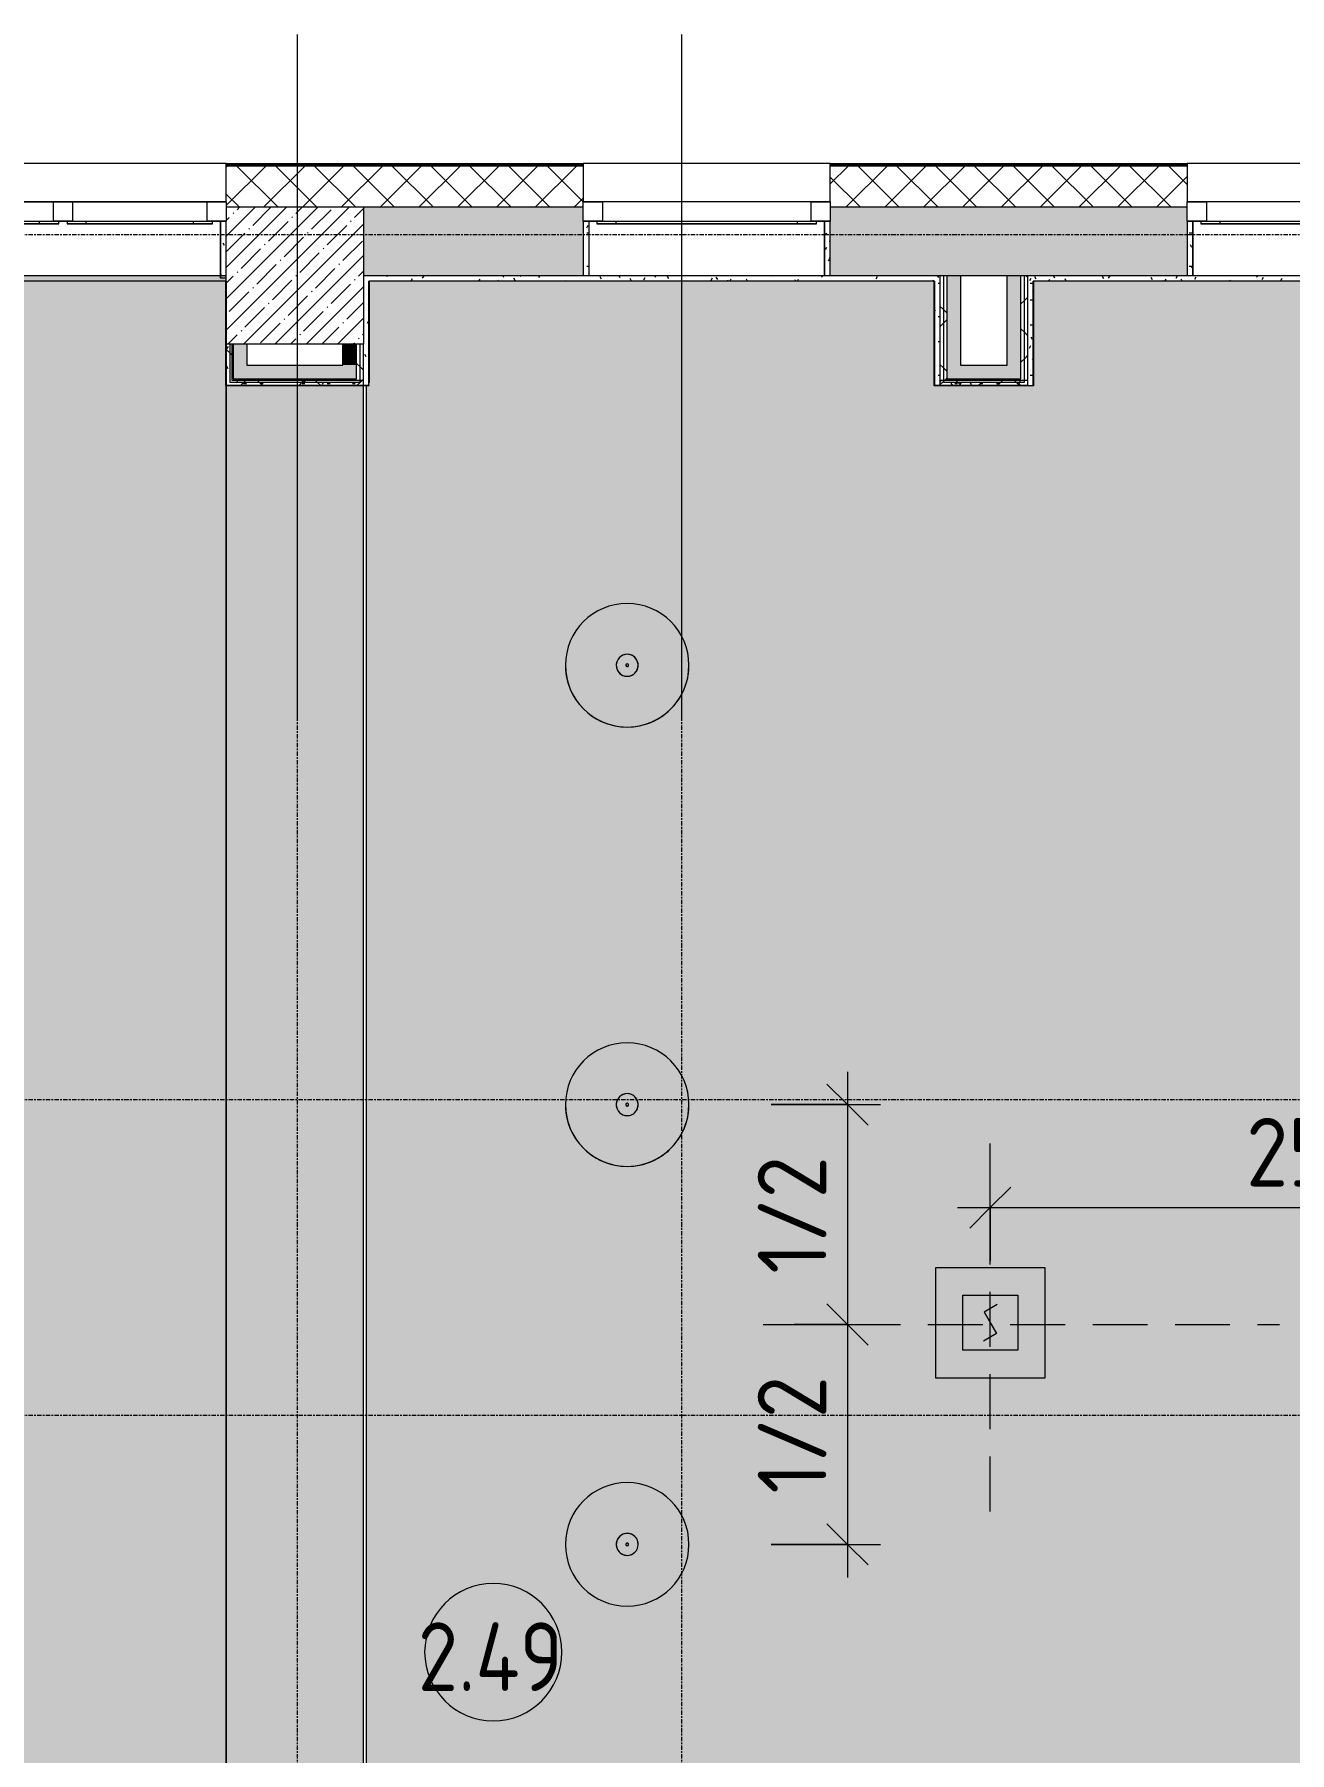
# Model space of a CAD drawing. Header units: millimetres. Extents: x 81548 to 272142, y -8553 to 29000.
# Drawn here: x 104851 to 109424, y 15771 to 22028 of the extents above; entities that cross this region are included whole.
import ezdxf

# ---------------------------------------------------------------- set-up
doc = ezdxf.new("R2010")
doc.units = ezdxf.units.MM
doc.linetypes.add('ADSK_Штрих_ш2 п1', pattern=[300, 200, -100])
doc.linetypes.add('Осевая', pattern=[31.75, 6.35, -4.7625, 15.875, -4.7625])
for name, color, linetype, lineweight in [('A-ANNO-DIMS', 7, 'Continuous', 9), ('A-ANNO-DIMS-100', 7, 'Continuous', 9), ('A-AREA-IDEN', 7, 'Continuous', 9), ('A-DETL', 7, 'Continuous', 9), ('A-DETL-1', 7, 'ADSK_Штрих_ш2 п1', 9), ('A-GLAZ', 7, 'Continuous', 9), ('A-GLAZ-1', 7, 'Continuous', 13), ('A-WALL', 7, 'Continuous', 9), ('I-WALL', 7, 'Continuous', 9), ('S-COLS', 7, 'Continuous', 9), ('Оси', 7, 'Continuous', 9), ('Оси-2', 7, 'Осевая', 9)]:
    doc.layers.add(name, color=color, linetype=linetype, lineweight=lineweight)
for name, color, linetype, lineweight, true_color in [('A-CLNG-1', 7, 'Continuous', 9, 0xeaeaea), ('A-WALL-1', 7, 'Continuous', 9, 0x3c3c3c), ('A-WALL-2', 7, 'Continuous', 9, 0x535353), ('A-WALL-FNSH-1', 7, 'Continuous', 9, 0x3c3c3c), ('E-LITE-EQPM-1', 7, 'Continuous', 9, 0xff8080), ('S-COLS-1', 9, 'Continuous', 9, 0x808080), ('S-COLS-2', 7, 'Continuous', 9, 0x3c3c3c)]:
    doc.layers.add(name, color=color, linetype=linetype, lineweight=lineweight, true_color=true_color)
doc.layers.add('A-CLNG-PATT-1', color=7, linetype='Continuous', lineweight=9, transparency=1)
doc.styles.add('GOST Common_1', font='GOST_Common.ttf', dxfattribs={"width": 0.9, "height": 250})
doc.styles.add('ISOCPEUR', font='isocpeur.ttf', dxfattribs={"width": 0.9, "height": 250})
doc.dimstyles.new('ISO-2_5_0_9К_БОЛЬШОЙ', dxfattribs={"dimscale": 304.8, "dimtxt": 248.995294, "dimasz": 0.492126, "dimexe": 0.393701, "dimexo": 0.984252, "dimgap": 0, "dimtad": 1, "dimdec": 0, "dimrnd": 10, "dimzin": 0, "dimdsep": 46, "dimtxsty": 'ISOCPEUR', "dimblk1": 'OBLIQUE', "dimblk2": 'OBLIQUE', "dimsah": 1, "dimcen": 0.09, "dimdle": 0.393701, "dimazin": 0, "dimtfac": 1, "dimtdec": 4, "dimtix": 1, "dimtmove": 0, "dimatfit": 3, "dimfxl": 1, "dimtvp": 1, "dimtolj": 1, "dimtzin": 0, "dimarcsym": 2})
pattern_1 = [(0, (0, 0), (121.92, 30.48), [10.058, -81.382, 10.058, -81.382, -487.68]), (0, (0, 0), (121.92, 30.48), [-182.88, 10.058, -172.822, 10.058, -81.382, -213.36]), (0, (0, 0), (121.92, 30.48), [-457.2, 10.058, -50.902, 10.058, -142.342]), (120, (45.72, 15.24), (-87.356454, 90.345817), [10.058, -81.382, 10.058, -81.382, -487.68]), (120, (45.72, 15.24), (-87.356454, 90.345817), [-182.88, 10.058, -172.822, 10.058, -81.382, -213.36]), (120, (45.72, 15.24), (-87.356454, 90.345817), [-457.2, 10.058, -50.902, 10.058, -142.342]), (240, (60.96, 76.2), (-34.563546, -120.825817), [10.058, -81.382, 10.058, -81.382, -487.68]), (240, (60.96, 76.2), (-34.563546, -120.825817), [-182.88, 10.058, -172.822, 10.058, -81.382, -213.36]), (240, (60.96, 76.2), (-34.563546, -120.825817), [-457.2, 10.058, -50.902, 10.058, -142.342])]
pattern_2 = [(45, (0, 0), (-106.06602, 106.06602), []), (135, (0, 0), (-106.06602, -106.06602), [])]

# ---------------------------------------------------------------- blocks, each defined once
blk = doc.blocks.new('120_Окно_СКБ_2Ст_Фрамуга сверху - 120_Окно_СКБ_2Ст_2300х2500_h_ ДОО-23103760-Сводный план потолков 2 этажа в осях 23-33')
at = {"layer": 'A-GLAZ'}
for p, q in [((1150, -57), (-1150, -57)), ((-1080, -57), (1080, -57)), ((-1150, -127), (1150, -127)), ((-1080, -127), (1080, -127))]:
    blk.add_line(p, q, dxfattribs=at)
at = {"layer": 'A-GLAZ-1'}
for p, q in [((-1150, -127), (-1150, -57)), ((-1150, -57), (-1080, -57)), ((-1080, -57), (-1080, -127)), ((520, -127), (520, -57)), ((520, -57), (590, -57)), ((590, -57), (590, -127)), ((1080, -127), (1080, -57)), ((1080, -57), (1150, -57)), ((1150, -57), (1150, -127)), ((-1080, -127), (-1150, -127)), ((-1100, -127), (-1100, -137)), ((-1100, -137), (540, -137)), ((540, -137), (-1100, -137)), ((-1030, -137), (-1030, -127)), ((470, -137), (470, -127)), ((590, -127), (520, -127)), ((540, -137), (540, -127)), ((570, -127), (570, -137)), ((570, -137), (1100, -137)), ((1100, -137), (570, -137)), ((640, -137), (640, -127)), ((1030, -137), (1030, -127)), ((1150, -127), (1080, -127)), ((1100, -137), (1100, -127))]:
    blk.add_line(p, q, dxfattribs=at)
blk = doc.blocks.new('120_Окно_СКБ_1Ст - 120_Окно_СКБ_1Ст 900х2500_h_ с форточкой-22877787-Сводный план потолков 2 этажа в осях 23-33')
at = {"layer": 'A-GLAZ'}
for p, q in [((450, -57), (-450, -57)), ((-450, -127), (450, -127))]:
    blk.add_line(p, q, dxfattribs=at)
at = {"layer": 'A-GLAZ-1'}
for p, q in [((-450, -127), (-450, -57)), ((-450, -57), (-380, -57)), ((-380, -57), (-380, -127)), ((380, -127), (380, -57)), ((380, -57), (450, -57)), ((450, -57), (450, -127)), ((-380, -127), (-450, -127)), ((-400, -127), (-400, -137)), ((-400, -137), (400, -137)), ((400, -137), (-400, -137)), ((-330, -137), (-330, -127)), ((330, -137), (330, -127)), ((450, -127), (380, -127)), ((400, -137), (400, -127))]:
    blk.add_line(p, q, dxfattribs=at)
blk = doc.blocks.new('BSC_Колонна _Прямоугольная - 500х500-23282986-Сводный план потолков 2 этажа в осях 23-33')
at = {"layer": 'S-COLS-1'}
h = blk.add_hatch(dxfattribs=at)
h.set_pattern_fill('FP_14', color=256, style=0, pattern_type=2)
h.set_pattern_definition([(45, (-105800, -21150), (-57.024626, 57.024626), []), (45, (-105742.975, -21150), (-57.024626, 57.024626), [100.806, -20.161, 3.353, -16.808])])
h.paths.add_polyline_path([(-249.8, -250), (250, -250), (250, 250), (-249.8, 250), (-250, -250)])
at = {"layer": 'S-COLS-2'}
for p, q in [((-250, -250), (-250, 198)), ((-249.8, 250), (250, 250)), ((250, 250), (250, -250)), ((250, -250), (-250, -250))]:
    blk.add_line(p, q, dxfattribs=at)
blk = doc.blocks.new('Освещение амфитеатр - 450мм-V18-Сводный план потолков 2 этажа в осях 23-33')
at = {"layer": 'E-LITE-EQPM-1'}
for radius, start, end in [(225, 360, 180), (225, 0, 180), (225, 180, 360), (40, 0, 180), (40, 165, 180), (40, 180, 360), (40, 180, 255), (40, 135, 165), (40, 360, 135), (5, 0, 180), (5, 135, 180), (5, 180, 300), (5, 120, 135), (5, 45, 120), (5, 30, 45), (5, 15, 30), (5, 360, 15), (40, 300, 360), (225, 180, 360), (40, 255, 285), (5, 180, 360), (5, 300, 330), (5, 330, 360), (40, 285, 300)]:
    blk.add_arc((0, 0), radius, start, end, dxfattribs=at)
blk = doc.blocks.new('Освещение амфитеатр - 450мм-V19-Сводный план потолков 2 этажа в осях 23-33')
at = {"layer": 'E-LITE-EQPM-1'}
for radius, start, end in [(225, 360, 180), (225, 0, 180), (225, 180, 360), (40, 0, 180), (40, 120, 180), (40, 180, 360), (40, 180, 300), (40, 105, 120), (40, 75, 105), (5, 0, 180), (5, 135, 180), (5, 180, 300), (5, 120, 135), (5, 45, 120), (5, 30, 45), (5, 15, 30), (5, 360, 15), (40, 15, 75), (40, 300, 360), (40, 360, 15), (225, 180, 360), (5, 180, 360), (5, 300, 330), (5, 330, 360)]:
    blk.add_arc((0, 0), radius, start, end, dxfattribs=at)
blk = doc.blocks.new('Освещение амфитеатр - 450мм-33264552-Сводный план потолков 2 этажа в осях 23-33')
at = {"layer": 'E-LITE-EQPM-1'}
for radius, start, end in [(225, 0, 180), (225, 0, 180), (225, 180, 360), (225, 180, 0), (40, 135, 180), (40, 135, 180), (40, 180, 225), (40, 180, 195), (40, 0, 134.47735), (40, 90, 134.47735), (40, 225.52265, 0), (5, 60, 180), (5, 0, 180), (5, 180, 300), (5, 180, 0), (40, 60, 90), (5, 45, 60), (5, 30, 45), (5, 0, 30), (5, 345, 360), (40, 45, 60), (40, 15, 45), (40, 0, 15), (40, 195, 210), (40, 210, 225), (40, 225.52265, 255), (40, 255, 285), (5, 300, 315), (5, 315, 330), (5, 330, 345), (40, 285, 300), (40, 300, 330), (40, 330, 345), (40, 345, 360)]:
    blk.add_arc((0, 0), radius, start, end, dxfattribs=at)
blk = doc.blocks.new('Марка_Помещения - Номер-25198446-Сводный план потолков 2 этажа в осях 23-33')
at = {"layer": 'A-AREA-IDEN'}
for start, end in [(360, 180), (180, 360)]:
    blk.add_arc((0, 0), 2.5, start, end, dxfattribs=at)
blk = doc.blocks.new('DIMBLOCK155-Сводный план потолков 2 этажа в осях 23-33')
at = {"layer": 'A-ANNO-DIMS-100'}
for p, q in [((107812.8, 18250.7), (107812.8, 17330)), ((107535.6, 18130.7), (107932.8, 18130.7)), ((107812.8, 18130.7), (107535.6, 18130.7)), ((107618.9, 17330), (107932.8, 17330)), ((107812.8, 17330), (107618.9, 17330))]:
    blk.add_line(p, q, dxfattribs=at)
at = {"layer": 'A-ANNO-DIMS-100', "lineweight": 20}
for p, q in [((107812.8, 18130.7), (107737.8, 18205.7)), ((107812.8, 18130.7), (107887.8, 18055.7)), ((107812.8, 17330), (107737.8, 17405)), ((107812.8, 17330), (107887.8, 17255))]:
    blk.add_line(p, q, dxfattribs=at)
at = {"layer": 'A-ANNO-DIMS-100', "color": 0, "insert": (107486.2, 17514.9), "char_height": 250, "width": 517.144, "attachment_point": 1, "rotation": 90, "line_spacing_factor": 1.149209, "style": 'ISOCPEUR'}
blk.add_mtext('1/2', dxfattribs=at)
blk = doc.blocks.new('_Oblique')
at = {"color": 0, "linetype": 'ByBlock', "lineweight": -2}
blk.add_line((-0.5, -0.5), (0.5, 0.5), dxfattribs=at)
blk = doc.blocks.new('DIMBLOCK156-Сводный план потолков 2 этажа в осях 23-33')
at = {"layer": 'A-ANNO-DIMS-100', "lineweight": 20}
for p, q in [((107812.8, 17330), (107737.8, 17405)), ((107812.8, 17330), (107887.8, 17255)), ((107812.8, 16529.3), (107737.8, 16604.3)), ((107812.8, 16529.3), (107887.8, 16454.3))]:
    blk.add_line(p, q, dxfattribs=at)
at = {"layer": 'A-ANNO-DIMS-100'}
for p, q in [((107618.9, 17330), (107932.8, 17330)), ((107812.8, 17330), (107618.9, 17330)), ((107812.8, 17330), (107812.8, 16409.3)), ((107535.6, 16529.3), (107932.8, 16529.3)), ((107812.8, 16529.3), (107535.6, 16529.3))]:
    blk.add_line(p, q, dxfattribs=at)
at = {"layer": 'A-ANNO-DIMS-100', "color": 0, "insert": (107486.2, 16714.2), "char_height": 250, "width": 517.144, "attachment_point": 1, "rotation": 90, "line_spacing_factor": 1.149209, "style": 'ISOCPEUR'}
blk.add_mtext('1/2', dxfattribs=at)
blk = doc.blocks.new('DIMBLOCK157-Сводный план потолков 2 этажа в осях 23-33')
at = {"layer": 'A-ANNO-DIMS-100'}
for p, q in [((108333.3, 17561.7), (108333.3, 17875.7)), ((110829, 17561.7), (110829, 17875.7)), ((108213.3, 17755.7), (110949, 17755.7)), ((108333.3, 17755.7), (108333.3, 17561.7)), ((110829, 17755.7), (110829, 17561.7))]:
    blk.add_line(p, q, dxfattribs=at)
at = {"layer": 'A-ANNO-DIMS-100', "lineweight": 20}
for p, q in [((108333.3, 17755.7), (108408.3, 17830.7)), ((110829, 17755.7), (110904, 17830.7)), ((108333.3, 17755.7), (108258.3, 17680.7)), ((110829, 17755.7), (110754, 17680.7))]:
    blk.add_line(p, q, dxfattribs=at)
at = {"layer": 'A-ANNO-DIMS-100', "color": 0, "insert": (109265.1, 18082.3), "char_height": 250, "width": 758.478, "attachment_point": 1, "line_spacing_factor": 1.149209, "style": 'ISOCPEUR'}
blk.add_mtext('2500', dxfattribs=at)

msp = doc.modelspace()

# ---------------------------------------------------------------- hatches: boundary and pattern name
at = {"layer": 'A-CLNG-PATT-1'}
h = msp.add_hatch(color=256, dxfattribs=at)
h.paths.add_polyline_path([(105540, 13540), (105550, 13540), (105550, 13557), (105530, 13557), (105530, 13980), (105550, 13980), (105550, 14000), (105530, 14000), (105530, 14011), (105550, 14011), (105550, 21129), (101171, 21129), (101171, 20749), (100820, 20749), (100820.1, 13920), (101121, 13920), (101121, 13540), (105510, 13540)])
h.paths.add_polyline_path([(109839, 13631), (109839, 14011), (110550, 14011), (110550, 20308), (110330, 20308), (110330, 21129), (108491, 21129), (108490, 20749), (108130, 20749), (108130, 21129), (106070, 21129), (106070, 20749), (106060, 20749), (106060, 14011), (109551, 14011), (109551, 13631), (109833, 13631)])
h = msp.add_hatch(color=256, dxfattribs=at)
h.paths.add_polyline_path([(110830, 14000), (110829, 20308), (110550, 20308), (110550.5, 14011), (110824.5, 14011), (110824.5, 14000)])
h.paths.add_polyline_path([(105550, 14011), (106050, 14011), (106050, 20749), (105549, 20749), (105549.8, 14011)])
at = {"layer": 'A-WALL'}
h = msp.add_hatch(dxfattribs=at)
h.set_pattern_fill('FP_1', color=256, style=0, pattern_type=2)
h.set_pattern_definition([(45, (0, 0), (-70.71068, 70.71068), []), (135, (0, 0), (-70.71068, -70.71068), [])])
h.paths.add_polyline_path([(125230, 21400), (125230, 21550), (120150.2, 21550), (120150.2, 21400), (125080, 21400)])
h.paths.add_polyline_path([(119250.2, 21400), (119250.2, 21550), (117900.4, 21550), (117900.4, 21400), (118900.7, 21400)])
h.paths.add_polyline_path([(117000.4, 21400), (117000.4, 21550), (115600.4, 21550), (115600.4, 21400), (116357.4, 21400)])
h.paths.add_polyline_path([(113300.4, 21400), (113300.4, 21550), (112150, 21550), (112150, 21400), (112542.5, 21400)])
h.paths.add_polyline_path([(111250, 21400), (111250, 21550), (109950.4, 21550), (109950.4, 21400), (111050, 21400)])
h.paths.add_polyline_path([(108727.5, 21400), (109050.4, 21400), (109050.4, 21550), (107750.4, 21550), (107750.4, 21400), (108091.7, 21400)])
h.paths.add_polyline_path([(106850.4, 21400), (106850.4, 21550), (105550.2, 21550), (105550.2, 21400), (106184.2, 21400)])
h.paths.add_polyline_path([(103250.2, 21400), (103250.2, 21550), (102050, 21550), (102050, 21400), (102369.3, 21400)])
h.paths.add_polyline_path([(100800, 21400), (101150, 21400), (101150, 21550), (96610, 21550), (96610, 21400), (100580, 21400)])
h.paths.add_polyline_path([(93149.9, 21400), (93310, 21400), (93310, 21550), (93060, 21550), (93060, 21400)])
at = {"layer": 'I-WALL'}
h = msp.add_hatch(dxfattribs=at)
h.set_pattern_fill('FP_2', color=256, style=0, pattern_type=2)
h.set_pattern_definition([(45, (0, 0), (-57.024626, 57.024626), []), (45, (57.025, 0), (-57.024626, 57.024626), [100.806, -20.161, 3.353, -16.808])])
h.paths.add_polyline_path([(121210, 21150), (121210, 21400), (120850, 21400), (120850, 21150)])
h.paths.add_polyline_path([(118180.5, 21150), (119250.2, 21150), (119250.2, 21400), (117900.4, 21400), (117900.4, 21150), (118168, 21150)])
h.paths.add_polyline_path([(117000.4, 21150), (117000.4, 21400), (116100.4, 21400), (116100.4, 21150), (116357.4, 21150)])
h.paths.add_polyline_path([(113300.4, 21150), (113300.4, 21400), (112150, 21400), (112150, 21150), (112542.5, 21150)])
h.paths.add_polyline_path([(111250, 21150), (111250, 21400), (111050, 21400), (111050, 21150)])
h.paths.add_polyline_path([(110350, 21150), (110350, 21400), (109950.4, 21400), (109950.4, 21150), (110330, 21150)])
h.paths.add_polyline_path([(109050.4, 21150), (109050.4, 21400), (107750.4, 21400), (107750.4, 21150), (108727.5, 21150)])
h.paths.add_polyline_path([(106184.2, 21150), (106850.4, 21150), (106850.4, 21400), (106050, 21400), (106050, 21150)])
h.paths.add_polyline_path([(103250.2, 21150), (103250.2, 21400), (102050, 21400), (102050, 21150), (102369.3, 21150)])
h.paths.add_polyline_path([(100560, 21150), (100580, 21150), (100580, 21400), (100560, 21400)])
h.paths.add_polyline_path([(101125, 21150), (101150, 21150), (101150, 21400), (100800, 21400), (100800, 21150), (101097.7, 21150)])
h = msp.add_hatch(dxfattribs=at)
h.set_pattern_fill('FP_20', color=256, style=0, pattern_type=2)
h.set_pattern_definition(pattern_1)
h.paths.add_polyline_path([(105548.4, 21140), (105550, 21140), (105550, 21348), (105530.2, 21348), (105530.2, 21140)])
h = msp.add_hatch(dxfattribs=at)
h.set_pattern_fill('FP_20', color=256, style=0, pattern_type=2)
h.set_pattern_definition(pattern_1)
h.paths.add_polyline_path([(106870.4, 21150), (106870.4, 21348), (106850.4, 21348), (106850.4, 21150)])
h = msp.add_hatch(dxfattribs=at)
h.set_pattern_fill('FP_20', color=256, style=0, pattern_type=2)
h.set_pattern_definition(pattern_1)
h.paths.add_polyline_path([(107750.4, 21150), (107750.4, 21348), (107730.4, 21348), (107730.4, 21150)])
h = msp.add_hatch(dxfattribs=at)
h.set_pattern_fill('FP_20', color=256, style=0, pattern_type=2)
h.set_pattern_definition(pattern_1)
h.paths.add_polyline_path([(109070.4, 21150), (109070.4, 21348), (109050.4, 21348), (109050.4, 21150)])
h = msp.add_hatch(dxfattribs=at)
h.set_pattern_fill('FP_20', color=256, style=0, pattern_type=2)
h.set_pattern_definition(pattern_1)
h.paths.add_polyline_path([(105548.4, 21130), (105550, 21130), (105550, 21150), (101150, 21150), (101150, 21130), (104912.6, 21130)])
h = msp.add_hatch(dxfattribs=at)
h.set_pattern_fill('FP_20', color=256, style=0, pattern_type=2)
h.set_pattern_definition(pattern_1)
h.paths.add_polyline_path([(108091.7, 21130), (108150, 21130), (108150, 21150), (106050, 21150), (106050, 21130), (107455.9, 21130)])
h = msp.add_hatch(dxfattribs=at)
h.set_pattern_fill('FP_30', color=256, style=0, pattern_type=2)
h.set_pattern_definition(pattern_2)
h.paths.add_polyline_path([(108150, 20749), (108162.5, 20749), (108162.5, 21150), (108150, 21150), (108150, 20871.1)])
h = msp.add_hatch(dxfattribs=at)
h.set_pattern_fill('FP_30', color=256, style=0, pattern_type=2)
h.set_pattern_definition(pattern_2)
h.paths.add_polyline_path([(108162.5, 20761.5), (108175, 20761.5), (108175, 21150), (108162.5, 21150), (108162.5, 20871.1)])
for points in [[(108175, 20774), (108225, 20774), (108225, 21150), (108175, 21150), (108175, 20871.1)], [(108445, 20824), (108445, 21150), (108395, 21150), (108395, 20824)], [(105575, 20774), (105625, 20774), (105625, 20900), (105575, 20900), (105575, 20871.1)], [(105975, 20824), (106025, 20824), (106025, 20900), (105975, 20900), (105975, 20871.1)], [(106025, 20774), (106025, 20824), (105625, 20824), (105625, 20774)], [(108445, 20774), (108445, 20824), (108225, 20824), (108225, 20774)]]:
    msp.add_hatch(color=256, dxfattribs=at).paths.add_polyline_path(points)
h = msp.add_hatch(dxfattribs=at)
h.set_pattern_fill('FP_30', color=256, style=0, pattern_type=2)
h.set_pattern_definition(pattern_2)
h.paths.add_polyline_path([(108457.5, 20774), (108457.5, 21150), (108445, 21150), (108445, 20774)])
h = msp.add_hatch(dxfattribs=at)
h.set_pattern_fill('FP_30', color=256, style=0, pattern_type=2)
h.set_pattern_definition(pattern_2)
h.paths.add_polyline_path([(108457.5, 20761.5), (108470, 20761.5), (108470, 21150), (108457.5, 21150), (108457.5, 20774)])
h = msp.add_hatch(dxfattribs=at)
h.set_pattern_fill('FP_20', color=256, style=0, pattern_type=2)
h.set_pattern_definition(pattern_1)
h.paths.add_polyline_path([(110330, 21130), (110330, 21150), (108470, 21150), (108470, 21130), (109999.2, 21130)])
h = msp.add_hatch(dxfattribs=at)
h.set_pattern_fill('FP_20', color=256, style=0, pattern_type=2)
h.set_pattern_definition(pattern_1)
h.paths.add_polyline_path([(106070, 20749), (106070, 21130), (106050, 21130), (106050, 20749)])
h = msp.add_hatch(dxfattribs=at)
h.set_pattern_fill('FP_20', color=256, style=0, pattern_type=2)
h.set_pattern_definition(pattern_1)
h.paths.add_polyline_path([(108150, 20769), (108150, 21130), (108130, 21130), (108130, 20769)])
h = msp.add_hatch(dxfattribs=at)
h.set_pattern_fill('FP_20', color=256, style=0, pattern_type=2)
h.set_pattern_definition(pattern_1)
h.paths.add_polyline_path([(108470, 20749), (108490, 20749), (108490, 21130), (108470, 21130), (108470, 20769)])
h = msp.add_hatch(dxfattribs=at)
h.set_pattern_fill('FP_30', color=256, style=0, pattern_type=2)
h.set_pattern_definition(pattern_2)
h.paths.add_polyline_path([(105550, 20749), (105562.5, 20749), (105562.5, 20900), (105550, 20900), (105550, 20871.1)])
h = msp.add_hatch(dxfattribs=at)
h.set_pattern_fill('FP_20', color=256, style=0, pattern_type=2)
h.set_pattern_definition(pattern_1)
h.paths.add_polyline_path([(105550, 20769), (105570, 20769), (105570, 20900), (105550, 20900), (105550, 20871.1)])
h = msp.add_hatch(dxfattribs=at)
h.set_pattern_fill('FP_30', color=256, style=0, pattern_type=2)
h.set_pattern_definition(pattern_2)
h.paths.add_polyline_path([(105562.5, 20761.5), (105575, 20761.5), (105575, 20900), (105562.5, 20900), (105562.5, 20871.1)])
h = msp.add_hatch(dxfattribs=at)
h.set_pattern_fill('FP_30', color=256, style=0, pattern_type=2)
h.set_pattern_definition(pattern_2)
h.paths.add_polyline_path([(106037.5, 20774), (106037.5, 20900), (106025, 20900), (106025, 20774)])
h = msp.add_hatch(dxfattribs=at)
h.set_pattern_fill('FP_30', color=256, style=0, pattern_type=2)
h.set_pattern_definition(pattern_2)
h.paths.add_polyline_path([(106050, 20761.5), (106050, 20900), (106037.5, 20900), (106037.5, 20761.5)])
h = msp.add_hatch(dxfattribs=at)
h.set_pattern_fill('FP_20', color=256, style=0, pattern_type=2)
h.set_pattern_definition(pattern_1)
h.paths.add_polyline_path([(106050, 20749), (106050, 20769), (105550, 20769), (105550, 20749)])
h = msp.add_hatch(dxfattribs=at)
h.set_pattern_fill('FP_30', color=256, style=0, pattern_type=2)
h.set_pattern_definition(pattern_2)
h.paths.add_polyline_path([(105625, 20749), (106050, 20749), (106050, 20761.5), (105562.5, 20761.5), (105562.5, 20749), (105575, 20749)])
h = msp.add_hatch(dxfattribs=at)
h.set_pattern_fill('FP_30', color=256, style=0, pattern_type=2)
h.set_pattern_definition(pattern_2)
h.paths.add_polyline_path([(106037.5, 20761.5), (106037.5, 20774), (105575, 20774), (105575, 20761.5), (105625, 20761.5)])
h = msp.add_hatch(dxfattribs=at)
h.set_pattern_fill('FP_20', color=256, style=0, pattern_type=2)
h.set_pattern_definition(pattern_1)
h.paths.add_polyline_path([(108130, 20749), (108470, 20749), (108470, 20769), (108130, 20769)])
h = msp.add_hatch(dxfattribs=at)
h.set_pattern_fill('FP_30', color=256, style=0, pattern_type=2)
h.set_pattern_definition(pattern_2)
h.paths.add_polyline_path([(108225, 20749), (108470, 20749), (108470, 20761.5), (108162.5, 20761.5), (108162.5, 20749), (108175, 20749)])
h = msp.add_hatch(dxfattribs=at)
h.set_pattern_fill('FP_30', color=256, style=0, pattern_type=2)
h.set_pattern_definition(pattern_2)
h.paths.add_polyline_path([(108457.5, 20761.5), (108457.5, 20774), (108175, 20774), (108175, 20761.5), (108225, 20761.5)])

# ---------------------------------------------------------------- linework, layer by layer
at = {"layer": 'A-CLNG-1'}
for p, q in [((105529.2, 21150), (105529.2, 21348)), ((105529.2, 21150), (105529.2, 21348)), ((106871.4, 21348), (106871.4, 21150)), ((109071.4, 21348), (109071.4, 21150)), ((105550, 21129), (101171, 21129)), ((105550, 21129), (105550, 14010.9)), ((108130, 21129), (106070, 21129)), ((108130, 20754), (108130, 21129)), ((110330, 21129), (108491, 21129)), ((108491, 21129), (108491, 20754)), ((105549, 20749), (105549, 14010.9)), ((106050, 14011), (106050, 20749)), ((106060, 20749), (106060, 14011))]:
    msp.add_line(p, q, dxfattribs=at)
at = {"layer": 'A-DETL'}
for p, q in [((108133.3, 17536.4), (108133.3, 17136.4)), ((108533.3, 17536.4), (108133.3, 17536.4)), ((108533.3, 17136.4), (108533.3, 17536.4)), ((108358.4, 17402.9), (108310.8, 17375.4)), ((108310.8, 17375.4), (108355.8, 17297.4)), ((108355.8, 17297.4), (108308.1, 17269.9)), ((108133.3, 17136.4), (108533.3, 17136.4))]:
    msp.add_line(p, q, dxfattribs=at)
at = {"layer": 'A-DETL-1'}
for p, q in [((108333.3, 16648.9), (108333.3, 17988.9)), ((108233.3, 17436.4), (108433.3, 17436.4)), ((108233.3, 17236.4), (108233.3, 17436.4)), ((108433.3, 17436.4), (108433.3, 17236.4)), ((107506.2, 17330), (109386.2, 17330)), ((108433.3, 17236.4), (108233.3, 17236.4))]:
    msp.add_line(p, q, dxfattribs=at)
at = {"layer": 'A-WALL'}
for p, q in [((105550.2, 21553), (106850.4, 21553)), ((105550.2, 21550), (106850.4, 21550)), ((107750.4, 21553), (109050.4, 21553)), ((107750.4, 21550), (109050.4, 21550)), ((106050, 21400), (106850.4, 21400)), ((107750.4, 21400), (109050.4, 21400)), ((108162.5, 21150), (108162.5, 20761.5)), ((108175, 21150), (108175, 20774)), ((108445, 20774), (108445, 21150)), ((108457.5, 20761.5), (108457.5, 21150)), ((106070, 21130), (106070, 21129)), ((106850.4, 21130), (106070, 21130)), ((105562.5, 20900), (105562.5, 20761.5)), ((105575, 20900), (105575, 20774)), ((106025, 20774), (106025, 20900)), ((106037.5, 20761.5), (106037.5, 20900)), ((105562.5, 20761.5), (106037.5, 20761.5)), ((105575, 20774), (106025, 20774)), ((106070, 20749), (106070, 20759.5)), ((108162.5, 20761.5), (108457.5, 20761.5)), ((108175, 20774), (108445, 20774))]:
    msp.add_line(p, q, dxfattribs=at)
at = {"layer": 'A-WALL-1'}
for p, q in [((105550.2, 21418), (105550.2, 21550)), ((106850.4, 21550), (106850.4, 21418)), ((107750.4, 21418), (107750.4, 21550)), ((109050.4, 21550), (109050.4, 21418)), ((105530.2, 21140), (105530.2, 21348)), ((106850.4, 21348), (106850.4, 21150)), ((106870.4, 21348), (106870.4, 21150)), ((107730.4, 21150), (107730.4, 21348)), ((107750.4, 21150), (107750.4, 21348)), ((109050.4, 21348), (109050.4, 21150)), ((109070.4, 21348), (109070.4, 21150)), ((100800, 21150), (105550, 21150)), ((106050, 21150), (110330, 21150)), ((108150, 21150), (108150, 20749)), ((108225, 21150), (108225, 20824)), ((108395, 20824), (108395, 21150)), ((108470, 20749), (108470, 21150)), ((105550, 21130), (101170, 21130)), ((105550, 21140), (105530.2, 21140)), ((108130, 21130), (106850.4, 21130)), ((108130, 21129), (108130, 21130)), ((109950.4, 21130), (108490, 21130)), ((108490, 21130), (108490, 21129)), ((105570, 20900), (105570, 20769)), ((105625, 20900), (105625, 20824)), ((105975, 20824), (105975, 20900)), ((106050, 20749), (106050, 20900)), ((105625, 20824), (105975, 20824)), ((108225, 20824), (108395, 20824)), ((106070, 20749), (105550, 20749)), ((105570, 20769), (106050, 20769)), ((108470, 20749), (108130, 20749)), ((108150, 20769), (108470, 20769))]:
    msp.add_line(p, q, dxfattribs=at)
at = {"layer": 'A-WALL-2'}
for p, q in [((105550.2, 21558), (103250.2, 21558)), ((107750.4, 21558), (106850.4, 21558)), ((109950.4, 21558), (109050.4, 21558))]:
    msp.add_line(p, q, dxfattribs=at)
at = {"layer": 'A-WALL-FNSH-1'}
for p, q in [((105550.2, 21550), (105550.2, 21558)), ((105550.2, 21558), (106850.4, 21558)), ((106850.4, 21558), (106850.4, 21550)), ((107750.4, 21550), (107750.4, 21558)), ((107750.4, 21558), (109050.4, 21558)), ((109050.4, 21558), (109050.4, 21550)), ((106871.4, 21348), (106871.4, 21150)), ((107729.4, 21150), (107729.4, 21348)), ((109071.4, 21348), (109071.4, 21150)), ((105529.2, 21140), (105529.2, 21150)), ((105530.2, 21140), (105529.2, 21140)), ((105549, 20749), (105549, 21130)), ((106070, 20759.5), (106070, 21129)), ((106071, 21129), (106071, 20759.5)), ((106850.4, 21130), (106850.4, 21129)), ((107750.4, 21129), (107750.4, 21130)), ((108129, 20748), (108129, 21129)), ((108130, 21130), (108130.5, 21130)), ((108130.5, 21129), (108130, 21129)), ((108130, 21129), (108130, 20749)), ((108130.5, 21130), (108130.5, 21129)), ((108490, 21129), (108490, 21130)), ((108490, 20749), (108490, 21129)), ((109050.4, 21130), (109050.4, 21129)), ((106071, 20879.5), (106070, 20879.5)), ((106070, 20748), (105549, 20748)), ((106071, 20759.5), (106070, 20759.5)), ((106070, 20749), (106070, 20748)), ((108491, 20748), (108129, 20748)), ((108470, 20749), (108490, 20749)), ((108491, 20754), (108491, 20748))]:
    msp.add_line(p, q, dxfattribs=at)
at = {"layer": 'Оси'}
for p, q in [((105810, 19528.3), (105810, 22028.3)), ((107210, 19528.3), (107210, 22028.3))]:
    msp.add_line(p, q, dxfattribs=at)
at = {"layer": 'Оси-2'}
for p, q in [((84847.6, 21300), (122580, 21300)), ((105810, 593.7), (105810, 19528.3)), ((107210, 593.7), (107210, 19528.3)), ((84847.6, 18150), (122738, 18150)), ((84847.6, 17000), (122738, 17000))]:
    msp.add_line(p, q, dxfattribs=at)

# ---------------------------------------------------------------- block references
at = {"layer": 'A-AREA-IDEN', "xscale": 99.99999999999993, "yscale": 99.99999999999993, "zscale": 99.99999999999993}
msp.add_blockref('Марка_Помещения - Номер-25198446-Сводный план потолков 2 этажа в осях 23-33', (106522.8, 16136.7), dxfattribs=at)
at = {"layer": 'A-GLAZ'}
for name, p in [('120_Окно_СКБ_2Ст_Фрамуга сверху - 120_Окно_СКБ_2Ст_2300х2500_h_ ДОО-23103760-Сводный план потолков 2 этажа в осях 23-33', (104400.2, 21475)), ('120_Окно_СКБ_1Ст - 120_Окно_СКБ_1Ст 900х2500_h_ с форточкой-22877787-Сводный план потолков 2 этажа в осях 23-33', (107300.4, 21475)), ('120_Окно_СКБ_1Ст - 120_Окно_СКБ_1Ст 900х2500_h_ с форточкой-22877787-Сводный план потолков 2 этажа в осях 23-33', (109500.4, 21475))]:
    msp.add_blockref(name, p, dxfattribs=at)
at = {"layer": 'E-LITE-EQPM-1', "rotation": 180}
for name, p in [('Освещение амфитеатр - 450мм-V18-Сводный план потолков 2 этажа в осях 23-33', (107010.6, 19730.7)), ('Освещение амфитеатр - 450мм-V19-Сводный план потолков 2 этажа в осях 23-33', (107010.6, 18130.7)), ('Освещение амфитеатр - 450мм-33264552-Сводный план потолков 2 этажа в осях 23-33', (107010.6, 16529.3))]:
    msp.add_blockref(name, p, dxfattribs=at)
at = {"layer": 'S-COLS'}
msp.add_blockref('BSC_Колонна _Прямоугольная - 500х500-23282986-Сводный план потолков 2 этажа в осях 23-33', (105800, 21150), dxfattribs=at)

# ---------------------------------------------------------------- texts
at = {"layer": 'A-AREA-IDEN', "insert": (106248, 16245.3), "char_height": 250, "width": 685.443, "attachment_point": 1, "style": 'GOST Common_1'}
msp.add_mtext('2.49', dxfattribs=at)

# ---------------------------------------------------------------- dimensions: what is measured, and where the dimension line sits
at = {"layer": 'A-ANNO-DIMS'}
for base, p1, p2, picture, middle in [((107812.8, 17330), (107235.6, 18130.7), (107918.9, 17330), 'DIMBLOCK155-Сводный план потолков 2 этажа в осях 23-33', (107687.8, 17730.3)), ((107812.8, 16529.3), (107918.9, 17330), (107235.6, 16529.3), 'DIMBLOCK156-Сводный план потолков 2 этажа в осях 23-33', (107687.8, 16929.7))]:
    dim = msp.add_linear_dim(base=base, p1=p1, p2=p2, angle=90, text='1/2', dimstyle='ISO-2_5_0_9К_БОЛЬШОЙ', override={"dimpost": '<>', "dimfxl": 1052.624844}, dxfattribs=at)
    dim.commit()
    dim.dimension.update_dxf_attribs({"geometry": picture, "text_midpoint": middle})
dim = msp.add_linear_dim(base=(110829, 17755.7), p1=(108333.3, 17861.7), p2=(110829, 17861.7), dimstyle='ISO-2_5_0_9К_БОЛЬШОЙ', override={"dimpost": '<>', "dimfxl": 2495.729717}, dxfattribs=at)
dim.commit()
dim.dimension.update_dxf_attribs({"geometry": 'DIMBLOCK157-Сводный план потолков 2 этажа в осях 23-33', "text_midpoint": (109581.1, 17880.7)})

doc.saveas('drawing.dxf')
